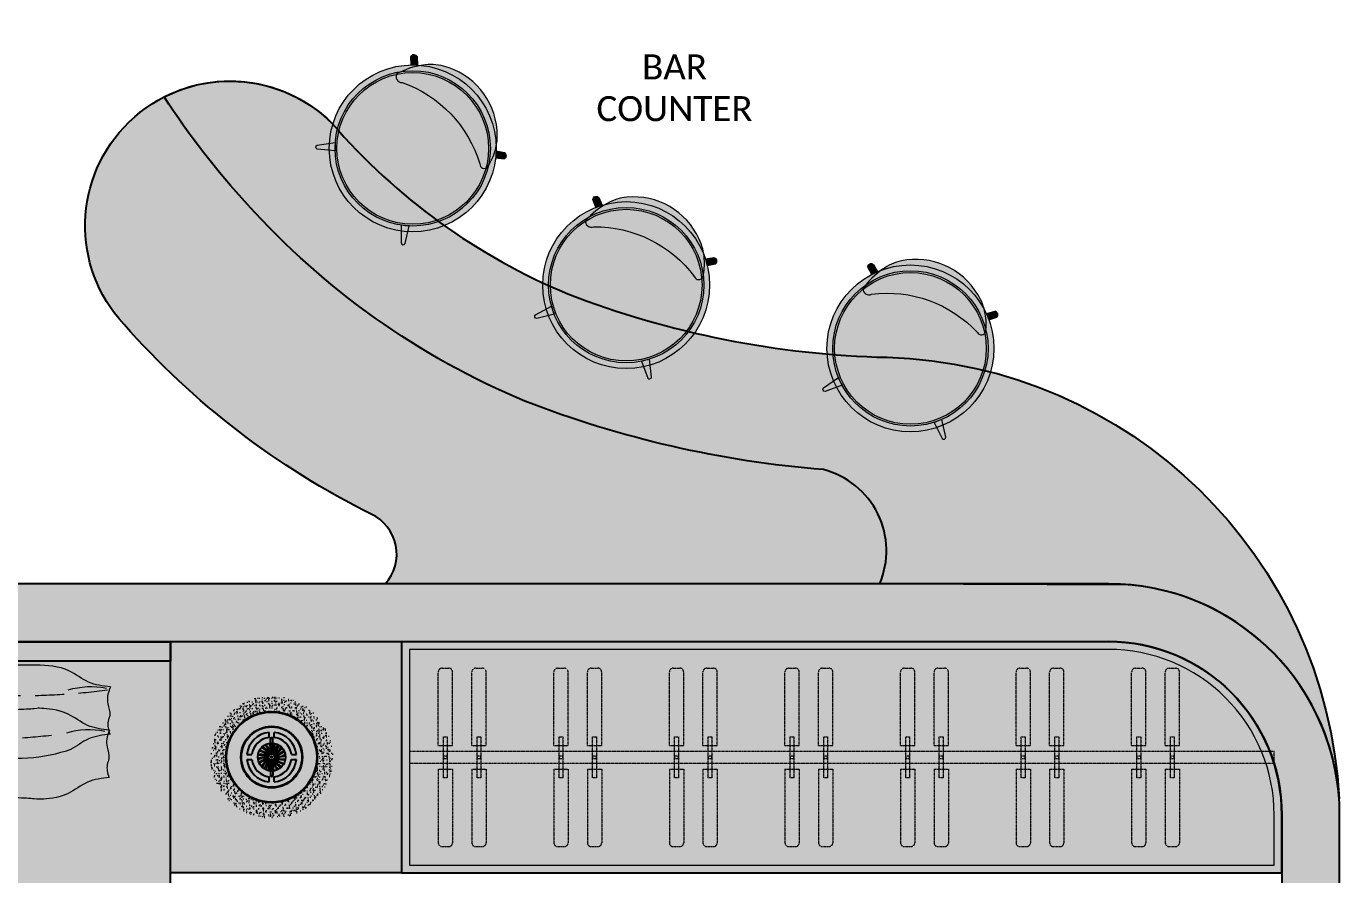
# Model space of a CAD drawing. Header units: millimetres. Extents: x 307301 to 459443, y -2888111 to -2805601.
# Drawn here: x 441973 to 445383, y -2873515 to -2871312 of the extents above; entities that cross this region are included whole.
import ezdxf

# ---------------------------------------------------------------- set-up
doc = ezdxf.new("R2010")
doc.units = ezdxf.units.MM
doc.header["$LTSCALE"] = 10
doc.header["$MEASUREMENT"] = 0
doc.linetypes.add('( Hidden )', pattern=[0.375, 0.25, -0.125])
doc.linetypes.add('HIDDEN', pattern=[9.524999999999999, 6.35, -3.175])
doc.layers.add('A-FURN HATCH', color=7, linetype='Continuous', lineweight=0, true_color=0xffffff)
for name, color, linetype in [('BMA  furniture', 6, 'Continuous'), ('Furniture - Plan', 3, 'Continuous'), ('PDA FURNITURE', 6, 'Continuous'), ('WALL - PDA', 1, 'Continuous')]:
    doc.layers.add(name, color=color, linetype=linetype)
for name, color, linetype, lineweight in [('Bma-Furniture', 6, 'Continuous', 9), ('Bma-Furniture Hatch', 6, 'Continuous', 9), ('FURNITURE', 46, 'Continuous', 9), ('HATCH WALL', 8, 'Continuous', 0), ('I-Fur Hatch', 8, 'Continuous', 0), ('I-Wall Paneling', 3, 'Continuous', 18), ('TEXT', 6, 'Continuous', 5)]:
    doc.layers.add(name, color=color, linetype=linetype, lineweight=lineweight)
doc.styles.add('ARIALNARROW', font='calibri.ttf')

# ---------------------------------------------------------------- blocks, each defined once
blk = doc.blocks.new('fgsdrgergfg')
at = {"ltscale": 10}
h = blk.add_hatch(color=7, dxfattribs=at)
h.dxf.hatch_style = 1
h.set_gradient(color1=(242, 242, 242), color2=(207, 207, 207), one_color=1, tint=0.8100000023841858, name='SPHERICAL')
edge = h.paths.add_edge_path()
edge.add_spline(control_points=[(551950.8491610936, 392026.0062566476), (551935.7294950907, 392026.2553522254), (551898.2945608518, 392028.9253128984), (551909.8044005487, 392029.575295811), (551843.2224893289, 392025.9496419072), (551797.9275332255, 391987.5020990807), (551765.2533969416, 391983.2727006748), (551749.2155588196, 391981.3156714429)], knot_values=[1.30749952836129, 1.30749952836129, 1.30749952836129, 1.30749952836129, 46.68117511678281, 114.6874572295719, 188.2356427690143, 237.8040753114456, 285.3309798340574, 285.3309798340574, 285.3309798340574, 285.3309798340574], degree=3, periodic=0)
edge.add_spline(control_points=[(551749.2155588196, 391981.3156714429), (551751.8878545569, 391971.7418001457), (551755.8165225416, 391957.6668004636), (551746.3639663883, 391936.0554560095), (551753.7823093517, 391917.4743639125), (551755.1161065657, 391896.1287391205), (551750.4264425109, 391884.2351375039), (551747.8918543108, 391877.807090214)], knot_values=[0, 0, 0, 0, 28.65741772155239, 42.1306212303534, 67.54346933184193, 84.92288840191489, 105.3628512961232, 105.3628512961232, 105.3628512961232, 105.3628512961232], degree=3, periodic=0)
edge.add_spline(control_points=[(551747.8918543108, 391877.807090214), (551764.3721564678, 391875.7994217884), (551797.5804757192, 391871.7539077321), (551843.2224895087, 391833.0117734154), (551909.8044007352, 391829.3861196357), (551898.2282067926, 391830.0398496793), (551936.4451224753, 391832.7570231403), (551951.926594706, 391832.9715047257)], knot_values=[0, 0, 0, 0, 48.8344040509731, 98.40283659340434, 171.9510221328468, 239.9573042456359, 286.4086208810388, 286.4086208810388, 286.4086208810388, 286.4086208810388], degree=3, periodic=0)
edge.add_spline(control_points=[(551951.926594706, 391832.9715047257), (551967.4080669371, 391832.7570231691), (552005.6249826247, 391830.0398497795), (552067.5487886837, 391829.3861197828), (552134.1306999032, 391833.0117736863), (552179.7727136204, 391871.7539080883), (552212.9810328647, 391875.7994222065), (552229.4613350179, 391877.8070906629)], knot_values=[0, 0, 0, 0, 46.45131663567048, 114.4575987484596, 188.005784287902, 237.5742168303333, 286.4086208813064, 286.4086208813064, 286.4086208813064, 286.4086208813064], degree=3, periodic=0)
edge.add_spline(control_points=[(552229.4613350179, 391877.8070906629), (552226.9267468058, 391884.2351379479), (552222.2370827287, 391896.1287395561), (552223.5708799029, 391917.4743643504), (552230.9892228317, 391936.0554564614), (552221.5366666383, 391957.6668008974), (552225.4653345967, 391971.741800587), (552228.1376303162, 391981.3156718891)], knot_values=[0, 0, 0, 0, 20.43996289425102, 37.8193819643288, 63.23223006581735, 76.70543357461834, 105.3628512961743, 105.3628512961743, 105.3628512961743, 105.3628512961743], degree=3, periodic=0)
edge.add_spline(control_points=[(552228.1376303163, 391981.3156718891), (552212.0997921905, 391983.2727010913), (552180.8262096698, 391987.3208092639), (552155.8751754159, 392007.535550183), (552142.5387707736, 392014.5710597616)], knot_values=[1.307499528266684, 1.307499528266684, 1.307499528266684, 1.307499528266684, 48.8344040509731, 94.24091355810916, 94.24091355810916, 94.24091355810916, 94.24091355810916], degree=3, periodic=0)
edge.add_arc((552025.5469459917, 391678.7511551497), 355.1983454140329, 70.4332099039519, 102.1398631079524)
at = {"color": 3}
blk.add_lwpolyline([(551950.849161093, 392026.0062566473, -0.139514117804093), (552144.8702159184, 392013.30731163, -0.7505645777739895)], format="xyb", dxfattribs=at)
at = {"color": 8, "linetype": 'HIDDEN'}
blk.add_arc((552033.499446022, 390456.9744588285), 1440.488958184845, 82.43980847204554, 97.254647986121, dxfattribs=at)
at = {"color": 8}
blk.add_arc((551792.3803591325, 392049.6473536955), 172.6853344509005, 258.5976332844076, 286.7246950373023, dxfattribs=at)
at = {"color": 3}
blk.add_arc((552186.546106698, 392049.6473540629), 172.6853344509004, 253.2753050735338, 281.4023668241971, dxfattribs=at)
for points, knots in [([(551747.8918542142, 391981.1543249308), (551764.3721563679, 391983.1619933871), (551797.5804756118, 391987.2075075055), (551843.2224893289, 392025.9496419072), (551909.8044005487, 392029.575295811), (551898.2282066074, 392028.9215657458), (551936.4451222946, 392026.2043923564), (551951.9265945259, 392025.9899107996)], [0, 0, 0, 0, 48.8344040509731, 98.40283659340434, 171.9510221328468, 239.9573042456359, 286.4086208810388, 286.4086208810388, 286.4086208810388, 286.4086208810388]), ([(552229.4613349218, 391981.1543253795), (552212.9810327644, 391983.1619938054), (552181.1772509593, 391987.03640387), (552155.8751754159, 392007.535550183), (552142.5387707736, 392014.5710597616)], [0, 0, 0, 0, 48.8344040509731, 94.24091355810916, 94.24091355810916, 94.24091355810916, 94.24091355810916]), ([(551747.8918543108, 391877.807090214), (551750.4264425109, 391884.2351375039), (551755.1161065657, 391896.1287391205), (551753.7823093517, 391917.4743639125), (551746.3639663883, 391936.0554560095), (551755.8165225416, 391957.6668004636), (551751.8878545569, 391971.7418001457), (551749.2155588196, 391981.3156714429)], [0, 0, 0, 0, 20.4399628942083, 37.81938196428124, 63.23223006576978, 76.7054335745708, 105.3628512961232, 105.3628512961232, 105.3628512961232, 105.3628512961232]), ([(552229.4613350179, 391877.8070906629), (552226.9267468058, 391884.2351379479), (552222.2370827287, 391896.1287395561), (552223.5708799029, 391917.4743643504), (552230.9892228317, 391936.0554564614), (552221.5366666383, 391957.6668008974), (552225.4653345967, 391971.741800587), (552228.1376303162, 391981.3156718891)], [0, 0, 0, 0, 20.43996289425102, 37.8193819643288, 63.23223006581735, 76.70543357461834, 105.3628512961743, 105.3628512961743, 105.3628512961743, 105.3628512961743]), ([(551747.8918543108, 391877.807090214), (551764.3721564678, 391875.7994217884), (551797.5804757192, 391871.7539077321), (551843.2224895087, 391833.0117734154), (551909.8044007352, 391829.3861196357), (551898.2282067926, 391830.0398496793), (551936.4451224753, 391832.7570231403), (551951.926594706, 391832.9715047257)], [0, 0, 0, 0, 48.8344040509731, 98.40283659340434, 171.9510221328468, 239.9573042456359, 286.4086208810388, 286.4086208810388, 286.4086208810388, 286.4086208810388]), ([(552229.4613350179, 391877.8070906629), (552212.9810328647, 391875.7994222065), (552179.7727136204, 391871.7539080883), (552134.1306999032, 391833.0117736863), (552067.5487886837, 391829.3861197828), (552005.6249826247, 391830.0398497795), (551967.4080669371, 391832.7570231691), (551951.926594706, 391832.9715047257)], [0, 0, 0, 0, 48.8344040509731, 98.40283659340434, 171.9510221328468, 239.9573042456359, 286.4086208813064, 286.4086208813064, 286.4086208813064, 286.4086208813064])]:
    blk.add_open_spline(points, degree=3, knots=knots, dxfattribs=at)
blk = doc.blocks.new('cusion for king size bed')
at = {"layer": 'I-Wall Paneling', "color": 3, "yscale": 1.186492515185202, "zscale": 1.186492515185202, "rotation": 270.0000000000009}
for p, xscale in [((-494759.9316674909, -640398.4799497916), -1.186492515185202), ((-494647.70947529, 669460.0105968775), 1.186492515185202)]:
    blk.add_blockref('fgsdrgergfg', p, dxfattribs=dict(at, xscale=xscale))
blk = doc.blocks.new('ASSSS')
at = {"layer": 'PDA FURNITURE', "true_color": 0xffffff}
h = blk.add_hatch(color=7, dxfattribs=at)
h.dxf.hatch_style = 1
h.paths.add_polyline_path([(312834.1240288429, -2820752.403821469), (312834.1240288429, -2818952.403821469, 0.4142135623730951), (312684.1240288429, -2818802.403821469), (311184.1240288429, -2818802.403821469, 0.4142135623730951), (311034.1240288429, -2818952.403821469), (311034.1240288429, -2820752.403821469)])
at = {"layer": 'PDA FURNITURE', "true_color": 0xc2c2c2}
h = blk.add_hatch(color=9, dxfattribs=at)
h.dxf.hatch_style = 1
h.paths.add_polyline_path([(311014.1240288429, -2819052.484025704), (311014.1240288399, -2819659.612249977), (312854.1240288413, -2819659.612249987), (312854.1240288445, -2819052.484025714)])
at = {"layer": 'PDA FURNITURE', "ltscale": 20}
h = blk.add_hatch(color=254, dxfattribs=at)
h.dxf.hatch_style = 1
h.set_gradient(color1=(132, 132, 132), color2=(222, 222, 222), one_color=1, tint=0.8700000047683716, name='INVCURVED')
h.paths.add_polyline_path([(311034.1240288427, -2820802.40774553), (312834.1240288429, -2820802.40382147), (312834.1240288431, -2820752.403821469), (311034.1240288429, -2820752.407745529)])
at = {"layer": 'PDA FURNITURE', "elevation": 0.02773739784954887}
blk.add_lwpolyline([(311184.1240288429, -2818802.403821469), (312684.1240288429, -2818802.403821469, -0.414213562373095), (312834.1240288429, -2818952.403821469), (312834.1240288429, -2820752.403821469), (311034.1240288429, -2820752.403821469), (311034.1240288429, -2818952.403821469, -0.414213562373095)], format="xyb", close=True, dxfattribs=at)
for points in [[(311014.1240288429, -2819052.484025704), (311014.1240288399, -2819659.612249977), (312854.1240288413, -2819659.612249987), (312854.1240288445, -2819052.484025714)], [(311034.1240288427, -2820802.40774553), (312834.1240288429, -2820802.40382147), (312834.1240288431, -2820752.403821469), (311034.1240288429, -2820752.407745529)]]:
    blk.add_lwpolyline(points, close=True, dxfattribs=at)
at = {"layer": 'PDA FURNITURE', "ltscale": 3, "elevation": 0.02773739784954887}
blk.add_lwpolyline([(312834.1240288429, -2820752.403821469), (311034.1240288429, -2820752.403821469)], dxfattribs=at)
at = {"layer": 'PDA FURNITURE', "rotation": 89.99999999999997}
blk.add_blockref('cusion for king size bed', (326007.9191357978, -2790885.403821543, 0.02773739784954887), dxfattribs=at)
at = {"layer": 'PDA FURNITURE', "xscale": -1, "rotation": 270.0000000000001}
blk.add_blockref('cusion for king size bed', (297860.328921888, -2790885.403821543, 0.02773739784954887), dxfattribs=at)
blk = doc.blocks.new('EH')
at = {"true_color": 0xfafafa}
h = blk.add_hatch(color=7, dxfattribs=at)
h.dxf.hatch_style = 1
edge = h.paths.add_edge_path(flags=17)
edge.add_arc((616572.9563709883, 858461.0463262589), 201.6227207359306, 0, 360)
edge = h.paths.add_edge_path()
edge.add_arc((616572.9563709883, 858461.0463262589), 216.6931118425045, 0, 360)
h = blk.add_hatch(color=7, dxfattribs=at)
h.dxf.hatch_style = 1
edge = h.paths.add_edge_path()
edge.add_arc((616572.9563709883, 858461.0463262589), 201.6227207359306, 0, 360)
edge = h.paths.add_edge_path(flags=17)
edge.add_arc((616572.9563709883, 858461.0463262589), 196.8636498601704, 0, 360)
h = blk.add_hatch(color=7, dxfattribs=at)
h.dxf.hatch_style = 1
edge = h.paths.add_edge_path()
edge.add_arc((616572.9563709883, 858461.0463262589), 196.8636498601704, 0, 360)
h = blk.add_hatch(color=7, dxfattribs=at)
h.dxf.hatch_style = 1
edge = h.paths.add_edge_path()
edge.add_arc((616572.9563709883, 858461.0463262589), 196.8636498601704, 0, 360)
h = blk.add_hatch(color=7, dxfattribs=at)
h.dxf.hatch_style = 1
edge = h.paths.add_edge_path()
edge.add_line((616393.9521425524, 858632.5166037498), (616433.134920222, 858606.3105111857))
edge.add_arc((616572.9563709082, 858461.0463263338), 201.6227206261225, 133.9062661246791, 140.0558119893848)
edge.add_line((616418.3782351466, 858590.4963994012), (616386.889611667, 858624.9485804155))
edge.add_arc((616391.8291567173, 858627.4183759678), 5.522589553263722, 67.39235249162772, 206.5652648579663, ccw=False)
h = blk.add_hatch(color=7, dxfattribs=at)
h.dxf.hatch_style = 1
edge = h.paths.add_edge_path()
edge.add_arc((616655.0376179643, 858423.6168390407), 131.5336022784618, 283.2960368830732, 303.9490013267488)
edge.add_arc((616661.278132346, 858426.9555990171), 131.0075362121024, 300.8680364192592, 324.3982942300563)
edge.add_arc((616619.9293521385, 858464.0388607705), 186.3147141937552, 322.5280130741197, 393.6238533300888)
edge.add_arc((616666.4595582504, 858493.9531780265), 131.0075362111935, 393.9983036082492, 417.5285614190462)
edge.add_arc((616622.9806437616, 858433.2981434335), 205.5638649653182, 416.3809841270715, 436.2601046610415)
edge.add_arc((616675.777895007, 858618.6360439595), 14.88357003403983, 105.4815223191305, 231.5367051166331)
edge.add_arc((616384.0291620418, 858451.6564773323), 322.3774061399432, 334.8992795509933, 388.8038800014655, ccw=False)
edge.add_arc((616684.7360956054, 858307.2420046953), 11.646067455748, 138.8826592375905, 272.7164204911842)
h = blk.add_hatch(color=7, dxfattribs=at)
h.dxf.hatch_style = 1
edge = h.paths.add_edge_path()
edge.add_arc((616655.0376179643, 858423.6168390407), 131.5336022784618, 283.2960368830732, 303.9490013267488)
edge.add_arc((616661.278132346, 858426.9555990171), 131.0075362121024, 300.8680364192592, 324.3982942300563)
edge.add_arc((616619.9293521385, 858464.0388607705), 186.3147141937552, 322.5280130741197, 393.6238533300888)
edge.add_arc((616666.4595582504, 858493.9531780265), 131.0075362111935, 393.9983036082492, 417.5285614190462)
edge.add_arc((616622.9806437616, 858433.2981434335), 205.5638649653182, 416.3809841270715, 436.2601046610415)
edge.add_arc((616675.777895007, 858618.6360439595), 14.88357003403983, 105.4815223191305, 231.5367051166331)
edge.add_arc((616384.0291620418, 858451.6564773323), 322.3774061399432, 334.8992795509933, 388.8038800014655, ccw=False)
edge.add_arc((616684.7360956054, 858307.2420046953), 11.646067455748, 138.8826592375905, 272.7164204911842)
h = blk.add_hatch(color=7, dxfattribs=at)
h.dxf.hatch_style = 1
edge = h.paths.add_edge_path()
edge.add_line((616714.0164021978, 858625.5394030601), (616728.0320768738, 858642.3537449333))
edge.add_arc((616731.6164371092, 858634.256821169), 8.854818617023371, -19.920479631612523, 113.8780969712306, ccw=False)
edge.add_line((616739.9414400749, 858631.2398461342), (616726.3619443898, 858614.090877842))
edge.add_line((616726.3619443898, 858614.090877842), (616714.0164021978, 858625.5394030601))
h = blk.add_hatch(color=7, dxfattribs=at)
h.dxf.hatch_style = 1
edge = h.paths.add_edge_path()
edge.add_line((616393.3856694372, 858290.1978457129), (616431.9763688978, 858316.9062536649))
edge.add_arc((616572.9563709507, 858461.0463262287), 201.6227206877067, 219.5464558432139, 225.6350001497129, ccw=False)
edge.add_line((616417.4833585112, 858332.6724040306), (616386.3085113113, 858297.7521923132))
edge.add_arc((616391.2528249756, 858295.291957007), 5.522589553201537, 153.5455747641195, 292.7184871320774)
h = blk.add_hatch(color=7, dxfattribs=at)
h.dxf.hatch_style = 1
edge = h.paths.add_edge_path()
edge.add_line((616717.2831120847, 858299.4118728624), (616731.3312881336, 858282.6246759867))
edge.add_arc((616734.8999780408, 858290.7285185985), 8.854818616446693, 246.2327426462833, 380.0313192497716)
edge.add_line((616743.2191290449, 858293.7615928316), (616729.6064838305, 858310.8842592963))
edge.add_line((616729.6064838305, 858310.8842592963), (616717.2831120847, 858299.4118728624))
at = {"layer": 'Bma-Furniture'}
for points in [[(616393.9521425524, 858632.5166037498), (616433.134920222, 858606.3105111857, 0.02683889718203956), (616418.3782351466, 858590.4963994012), (616386.889611667, 858624.9485804155, -0.6948428351203215)], [(616714.0164021978, 858625.5394030601), (616714.0164021978, 858625.5394030601), (616728.0320768738, 858642.3537449333, -0.6606223916070523), (616739.9414400749, 858631.2398461342), (616726.3619443898, 858614.090877842)], [(616393.3856694372, 858290.1978457129), (616431.9763688978, 858316.9062536649, -0.02657253783973197), (616417.4833585112, 858332.6724040306), (616386.3085113113, 858297.7521923132, 0.6948428351203215)], [(616717.2831120847, 858299.4118728624), (616717.2831120847, 858299.4118728624), (616731.3312881336, 858282.6246759867, 0.6606223916070523), (616743.2191290449, 858293.7615928316), (616729.6064838305, 858310.8842592963)]]:
    blk.add_lwpolyline(points, format="xyb", close=True, dxfattribs=at)
blk.add_lwpolyline([(616685.2880344435, 858295.6090235327, 0.09036028967827471), (616728.4931842635, 858314.5051150693, 0.1030323995963343), (616767.798189262, 858350.68993165, 0.3205636167367811), (616775.0718970192, 858567.2084468561, 0.1030323995963343), (616736.7947688383, 858604.4788885907, 0.08695721469323947), (616671.8050594548, 858632.9795872679, 0.6131320364031144), (616666.5201187198, 858606.9821074927, -0.2396385517248449), (616675.9623629734, 858314.9004969024, 0.660842936343446), (616685.2880344457, 858295.6090235341)], format="xyb", dxfattribs=at)
for radius in [216.6931118425045, 201.6227207359306, 196.8636498601704]:
    blk.add_circle((616572.9563709883, 858461.0463262589), radius, dxfattribs=at)
blk = doc.blocks.new('bc')
at = {"layer": 'Bma-Furniture Hatch', "true_color": 0xffffff}
h = blk.add_hatch(color=7, dxfattribs=at)
h.dxf.hatch_style = 1
edge = h.paths.add_edge_path()
edge.add_arc((314659.024848065, -2820331.488575588), 1210.268644760419, 271.6878796241043, 356.9932043191117)
edge.add_arc((315269.1040248614, -2820352.903018715), 600.0000000001412, 270.0000000000111, 355.97936227004783, ccw=False)
edge.add_line((315269.1040248615, -2820952.903018715), (313391.3838712761, -2820952.903018715))
edge.add_arc((313306.6617664156, -2821030.057782479), 114.5892343260555, -64.99510313590042, 42.32351330938582, ccw=False)
edge.add_arc((314291.888264448, -2823018.55115963), 2104.628291643908, 116.4303469649322, 138.592952508108)
edge.add_arc((312988.1668313838, -2821882.662455623), 375.6592267590836, 137.0162322989729, 314.9390000673615)
edge.add_arc((314493.0701185379, -2823217.92136598), 1637.069214714675, 112.5408744073456, 139.2161654040961, ccw=False)
edge.add_arc((314749.3308025224, -2823986.153388686), 2445.532165304612, 91.28066952092689, 111.1862861868299, ccw=False)
at = {"layer": 'PDA FURNITURE'}
for points in [[(314694.6730641795, -2821541.232100959, 0.3904132267996726), (315867.6273405743, -2820394.972491592, -0.3938064577121165), (315269.1040248615, -2820952.903018715), (313391.3838712761, -2820952.903018715, -0.5057861424111539), (313355.0981452161, -2821133.906758556, 0.09700517596055475), (312713.3544933934, -2821626.541325028, 0.9820350647990157), (313253.5150633955, -2822148.576295837, -0.1169213817644134), (313865.5120373333, -2821705.913935944, -0.08707370125073954)], [(313865.5120373333, -2821705.913935944, -0.08707370125075353), (314694.6730641797, -2821541.232100959, 0.3904132267996889), (315867.627340574, -2820394.972491592, -0.3662678861662348), (315326.7649280032, -2820950.125942127), (314675.0256731319, -2820952.903018715, -0.4589600108852189), (314529.2637746877, -2821249.45512728, 0.0728294863028786), (313753.8291324978, -2821427.457764799, 0.1111492803973267), (313034.0707198224, -2821938.161161917, 0.0428485808898399), (312817.5983078196, -2822217.365657607, 0.3246442870535473), (313253.5150633955, -2822148.576295837, -0.1169213817644036)]]:
    blk.add_lwpolyline(points, format="xyb", close=True, dxfattribs=at)
at = {"layer": 'PDA FURNITURE', "color": 1, "xscale": -1}
for p, rotation in [((883200.8048929672, -1930504.952432612), 111.7773440277738), ((779689.7698578774, -1872904.924768879), 118.1716130258169), ((425698.4186691984, -1771121.814148903), 138.2172427417013)]:
    blk.add_blockref('EH', p, dxfattribs=dict(at, rotation=rotation))
blk = doc.blocks.new('AS5DF6')
h = blk.add_hatch(color=41)
h.dxf.hatch_style = 1
h.set_gradient(color1=(255, 221, 117), one_color=1, tint=1, name='SPHERICAL')
edge = h.paths.add_edge_path(flags=17)
edge.add_arc((499920.7114938876, 107589.5904265154), 99.13254373669972, 0, 360)
edge = h.paths.add_edge_path()
edge.add_arc((499920.7114938876, 107589.5904265154), 150.0000000001279, 0, 360)
at = {"layer": 'I-Fur Hatch', "linetype": 'ByBlock'}
h = blk.add_hatch(dxfattribs=at)
h.set_pattern_fill('AR-SAND', color=41, scale=8.377865665717046, angle=90)
h.set_pattern_definition([(127.5, (-843401.7461137681, 353335.2871594631), (-16.14267069830285, -0.5277498920747036), [0, -12.73435581188992, 0, -14.24237163171898, 0, -13.6140317067902]), (97.49999999999993, (-843401.7461137681, 353335.2871594631), (-23.6435606235267, 14.82695149504833), [0, -6.869849845887977, 0, -11.47767596203235, 0, -4.398379474501449]), (57.49999999999999, (-843401.7461137681, 353324.9823846943), (-0.0474107903277916, 26.08986218174001), [0, -4.188932832858516, 0, -15.08015819829065, 0, -19.68798431443502]), (47.5, (-843401.7461137681, 353324.9823846943), (-7.353047981101457, 25.18492486724478), [0, -2.094466416429261, 0, -9.885881485546113, 0, -11.31011864871801])])
edge = h.paths.add_edge_path(flags=17)
edge.add_arc((499920.7114938876, 107589.5904265153), 147.9366818857679, -90.07798751171578, 269.92201248828394, ccw=False)
edge = h.paths.add_edge_path()
edge.add_arc((499920.7114938876, 107589.5904265154), 200.7180816626633, -90.07798751171578, 269.92201248828394, ccw=False)
at = {"layer": 'Furniture - Plan', "color": 6, "ltscale": 6000}
for p, q in [((499912.5463835003, 107654.3668163584), (499912.5689958912, 107670.9796525727)), ((499929.0529131243, 107654.3443486658), (499929.0755255151, 107670.95718488)), ((499839.3222678303, 107581.4479285189), (499855.9351040445, 107581.4253161281)), ((499839.344735523, 107597.9544581429), (499855.9575717372, 107597.9318457521)), ((499985.4654160379, 107581.2490072787), (500002.4956999896, 107581.2258266831)), ((499985.4878837307, 107597.7555369026), (500002.5181676823, 107597.7323563071)), ((499912.34746226, 107508.2236681508), (499912.3700746508, 107524.836504365)), ((499928.853991884, 107508.2012004581), (499928.8766042749, 107524.8140366723))]:
    blk.add_line(p, q, dxfattribs=at)
at = {"layer": 'Furniture - Plan', "ltscale": 6000}
for p, q in [((499916.5740347885, 107603.4329676905), (499916.6364587608, 107649.2945148371)), ((499924.8866208507, 107603.4216530997), (499924.9490448228, 107649.2832002462)), ((499916.5363669247, 107575.759199931), (499916.4739429524, 107529.8976527845)), ((499924.8489529867, 107575.7478853402), (499924.7865290143, 107529.8863381936))]:
    blk.add_line(p, q, dxfattribs=at)
at = {"layer": 'Furniture - Plan', "color": 8, "ltscale": 6000, "elevation": 1.090478017e-07}
for points in [[(499880.8466996217, 107612.0013201568, -0.1386817829056717), (499906.2091049793, 107600.5740357544, -0.546682458698127), (499904.9200229208, 107598.5813129429, 0.1479788688206775), (499879.3448009532, 107609.0903416778, 0.1479788688206775)], [(499889.7231685246, 107623.2233518545, -0.1386817829056717), (499910.3130243289, 107604.5179442863, -0.546682458698127), (499908.4712492233, 107603.0211005345, 0.1479788688206775), (499887.3952361888, 107620.9189590156, 0.1479788688206775)], [(499901.6329906222, 107631.1531584856, -0.1386817829056717), (499915.4348183293, 107607.0006433727, -0.546682458698127), (499913.2206359564, 107606.1462001761, 0.1479788688206775), (499898.706898856, 107629.6809213136, 0.1479788688206775)], [(499915.4103495474, 107635.0145153269, -0.1386817829056717), (499921.0731300983, 107607.7791091289, -0.546682458698127), (499918.7032800556, 107607.6507053409, 0.1479788688206775), (499912.1725245998, 107634.5185466538, 0.1479788688206775)], [(499929.7066214158, 107634.4294458671, -0.1386817829056717), (499926.6760423952, 107606.7771399029, -0.546682458698127), (499924.3825021168, 107607.3873445809, 0.1479788688206775), (499926.4740041521, 107634.9582945623, 0.1479788688206775)], [(499943.1223875291, 107629.4552207813, -0.1386817829056717), (499931.6951031267, 107604.0928154237, -0.546682458698127), (499929.7023803151, 107605.3818974822, 0.1479788688206775), (499940.21140905, 107630.9571194498, 0.1479788688206775)], [(499954.3444192267, 107620.5787518785, -0.1386817829056717), (499935.6390116586, 107599.988896074, -0.546682458698127), (499934.1421679067, 107601.8306711796, 0.1479788688206775), (499952.0400263878, 107622.9066842142, 0.1479788688206775)], [(499962.274225858, 107608.6689297807, -0.1386817829056717), (499938.1217107449, 107594.8671020735, -0.546682458698127), (499937.2672675484, 107597.0812844465, 0.1479788688206775), (499960.8019886859, 107611.595021547, 0.1479788688206775)], [(499875.2874050761, 107584.2892821752, -0.1386817829056717), (499902.522811274, 107589.952062726, -0.546682458698127), (499902.6512150621, 107587.5822126834, 0.1479788688206775), (499875.7833737491, 107581.0514572276, 0.1479788688206775)], [(499875.8724745358, 107598.5855540436, -0.1386817829056717), (499903.5247805001, 107595.5549750229, -0.546682458698127), (499902.9145758221, 107593.2614347447, 0.1479788688206775), (499875.3436258406, 107595.3529367799, 0.1479788688206775)], [(499879.1487619174, 107570.5119232501, -0.1386817829056717), (499903.3012770303, 107584.3137509572, -0.546682458698127), (499904.155720227, 107582.0995685842, 0.1479788688206775), (499880.6209990894, 107567.5858314837, 0.1479788688206775)], [(499887.0785685486, 107558.6021011523, -0.1386817829056717), (499905.7839761167, 107579.1919569567, -0.546682458698127), (499907.2808198684, 107577.3501818511, 0.1479788688206775), (499889.3829613874, 107556.2741688165, 0.1479788688206775)], [(499898.3006002462, 107549.7256322494, -0.1386817829056717), (499909.7278846485, 107575.088037607, -0.546682458698127), (499911.72060746, 107573.7989555485, 0.1479788688206775), (499901.2115787253, 107548.2237335809, 0.1479788688206775)], [(499911.7163663594, 107544.7514071636, -0.1386817829056717), (499914.7469453801, 107572.4037131278, -0.546682458698127), (499917.0404856585, 107571.7935084498, 0.1479788688206775), (499914.9489836231, 107544.2225584684, 0.1479788688206775)], [(499926.0126382278, 107544.1663377038, -0.1386817829056717), (499920.3498576768, 107571.4017439018, -0.546682458698127), (499922.7197077195, 107571.5301476898, 0.1479788688206775), (499929.2504631753, 107544.6623063769, 0.1479788688206775)], [(499939.789997153, 107548.0276945451, -0.1386817829056717), (499925.9881694458, 107572.1802096581, -0.546682458698127), (499928.2023518189, 107573.0346528547, 0.1479788688206775), (499942.7160889194, 107549.4999317171, 0.1479788688206775)], [(499951.6998192508, 107555.9575011763, -0.1386817829056717), (499931.1099634463, 107574.6629087444, -0.546682458698127), (499932.9517385518, 107576.1597524962, 0.1479788688206775), (499954.0277515865, 107558.2618940151, 0.1479788688206775)], [(499960.5762881536, 107567.179532874, -0.1386817829056717), (499935.2138827958, 107578.6068172763, -0.546682458698127), (499936.5029648545, 107580.5995400878, 0.1479788688206775), (499962.078186822, 107570.090511353, 0.1479788688206775)], [(499965.5505132394, 107580.5952989872, -0.1386817829056717), (499937.8982072753, 107583.6258780078, -0.546682458698127), (499938.5084119531, 107585.9194182861, 0.1479788688206775), (499966.0793619345, 107583.8279162508, 0.1479788688206775)], [(499966.1355826991, 107594.8915708555, -0.1386817829056717), (499938.9001765011, 107589.2287903047, -0.546682458698127), (499938.7717727132, 107591.5986403473, 0.1479788688206775), (499965.639614026, 107598.1293958031, 0.1479788688206775)]]:
    blk.add_lwpolyline(points, format="xyb", dxfattribs=at)
at = {"layer": 'Furniture - Plan', "ltscale": 6000, "elevation": 1.090478017e-07}
for points in [[(499916.5740347885, 107603.4329676905), (499916.5887248533, 107614.2254417279), (499924.9013109153, 107614.214127137), (499924.8866208507, 107603.4216530997)], [(499916.5363669247, 107575.759199931), (499916.5216768599, 107564.9667258937), (499924.8342629218, 107564.9554113028), (499924.8489529867, 107575.7478853402)]]:
    blk.add_lwpolyline(points, dxfattribs=at)
for points in [[(499917.7385951609, 107614.2238765938), (499917.7483912781, 107621.4208727721), (499923.7612367249, 107621.4126884495), (499923.7514406077, 107614.2156922711)], [(499917.6715471675, 107564.9651607595), (499917.6617510503, 107557.7681645812), (499923.6745964971, 107557.7599802586), (499923.6843926143, 107564.9569764369)]]:
    blk.add_lwpolyline(points, close=True, dxfattribs=at)
at = {"layer": 'Furniture - Plan', "color": 3}
for radius in [150.0000000001279, 147.9366818857767, 101.1958618510509, 99.13254373669972]:
    blk.add_circle((499920.7114938876, 107589.5904265154, 1.511139222e-07), radius, dxfattribs=at)
at = {"layer": 'Furniture - Plan', "color": 8, "ltscale": 6000}
blk.add_circle((499920.7114938876, 107589.5904265154, 1.511139222e-07), 45.73237338773325, dxfattribs=at)
at = {"layer": 'Furniture - Plan', "ltscale": 6000}
for centre, radius in [((499920.7363646696, 107607.8624539784, 1.511139222e-07), 3.287524864217425), ((499920.7114938876, 107589.5904265154, 1.511139222e-07), 14.44764735115257), ((499920.7114938876, 107589.5904265154, 1.511139222e-07), 10.46376224979091), ((499920.6866231056, 107571.3183990524, 1.511139222e-07), 3.287524864217425), ((499920.7114938876, 107589.5904265154, 1.511139222e-07), 2.684026708851843)]:
    blk.add_circle(centre, radius, dxfattribs=at)
at = {"layer": 'Furniture - Plan', "color": 6, "ltscale": 6000}
for radius, start, end in [(81.79551571955872, 95.71308518403187, 174.1309397939001), (65.28897080472917, 97.18428413734604, 172.6597408407792), (65.28897080472917, 7.184284136201201, 82.65974084005954), (81.79551571955872, 5.713085183170742, 84.13093979358366), (81.79551571955872, 185.7130851831707, 264.1309397935836), (65.28897080472917, 187.1842841362012, 262.6597408400595), (81.79551571955872, 275.7130851840319, 354.1309397939002), (65.28897080472917, 277.184284137346, 352.6597408407791)]:
    blk.add_arc((499920.7114938876, 107589.5904265154, 1.511139222e-07), radius, start, end, dxfattribs=at)
at = {"layer": 'Furniture - Plan', "ltscale": 6000}
for centre, start, end in [((499920.7927517918, 107649.2888575417, 1.511139222e-07), 359.9220124886253, 179.9220124886253), ((499920.6302359835, 107529.891995489, 1.511139222e-07), 179.9220124886253, 359.9220124886253)]:
    blk.add_arc(centre, 4.156296881185808, start, end, dxfattribs=at)
blk = doc.blocks.new('6aa')
at = {"layer": 'A-FURN HATCH'}
h = blk.add_hatch(color=256, dxfattribs=at)
h.dxf.hatch_style = 1
h.paths.add_polyline_path([(313434.1240288429, -2820202.40382147), (313434.1240288429, -2820802.40382147), (315269.1040248614, -2820802.903018715, 0.4142135623736971), (315719.1040248615, -2820352.903018716), (315719.1040248615, -2820202.40382147)])
at = {"layer": 'FURNITURE', "color": 8, "linetype": '( Hidden )', "ltscale": 0.3, "extrusion": (-1.009673074674563e-28, 2.019518357901475e-28, -1)}
for p, q in [((313539.1257527454, -2820270.778484249, 0.02773739784954887), (313556.2663777319, -2820270.779165893, 0.02773739784954887)), ((313626.2654401706, -2820270.781949595, 0.02773739784954887), (313643.406065157, -2820270.782631238, 0.02773739784954887)), ((313839.1257527454, -2820270.778484249, 0.02773739784954887), (313856.2663777319, -2820270.779165893, 0.02773739784954887)), ((313926.2654401706, -2820270.781949595, 0.02773739784954887), (313943.406065157, -2820270.782631238, 0.02773739784954887)), ((314139.1257527454, -2820270.778484249, 0.02773739784954887), (314156.2663777319, -2820270.779165893, 0.02773739784954887)), ((314226.2654401706, -2820270.781949595, 0.02773739784954887), (314243.406065157, -2820270.782631238, 0.02773739784954887)), ((314439.1257527454, -2820270.778484249, 0.02773739784954887), (314456.2663777319, -2820270.779165893, 0.02773739784954887)), ((314526.2654401706, -2820270.781949595, 0.02773739784954887), (314543.406065157, -2820270.782631238, 0.02773739784954887)), ((314739.1257527454, -2820270.778484249, 0.02773739784954887), (314756.2663777319, -2820270.779165893, 0.02773739784954887)), ((314826.2654401706, -2820270.781949595, 0.02773739784954887), (314843.406065157, -2820270.782631238, 0.02773739784954887)), ((315039.1257527454, -2820270.778484249, 0.02773739784954887), (315056.2663777319, -2820270.779165893, 0.02773739784954887)), ((315126.2654401706, -2820270.781949595, 0.02773739784954887), (315143.406065157, -2820270.782631238, 0.02773739784954887)), ((315339.1257527454, -2820270.778484249, 0.02773739784954887), (315356.2663777319, -2820270.779165893, 0.02773739784954887)), ((315426.2654401706, -2820270.781949595, 0.02773739784954887), (315443.406065157, -2820270.782631238, 0.02773739784954887)), ((313529.1177743572, -2820471.403086414, 0.02773739784954887), (313529.1253550763, -2820280.778086565, 0.02773739784954887)), ((313566.2583993278, -2820471.404563411, 0.02773739784954887), (313566.2659800469, -2820280.779563562, 0.02773739784954887)), ((313616.2574617823, -2820471.406551759, 0.02773739784954887), (313616.2650425014, -2820280.78155191, 0.02773739784954887)), ((313653.398086753, -2820471.408028757, 0.02773739784954887), (313653.405667472, -2820280.783028907, 0.02773739784954887)), ((313829.1177743572, -2820471.403086414, 0.02773739784954887), (313829.1253550763, -2820280.778086565, 0.02773739784954887)), ((313866.2583993278, -2820471.404563411, 0.02773739784954887), (313866.2659800469, -2820280.779563562, 0.02773739784954887)), ((313916.2574617823, -2820471.406551759, 0.02773739784954887), (313916.2650425014, -2820280.78155191, 0.02773739784954887)), ((313953.398086753, -2820471.408028757, 0.02773739784954887), (313953.405667472, -2820280.783028907, 0.02773739784954887)), ((314129.1177743572, -2820471.403086414, 0.02773739784954887), (314129.1253550763, -2820280.778086565, 0.02773739784954887)), ((314166.2583993278, -2820471.404563411, 0.02773739784954887), (314166.2659800469, -2820280.779563562, 0.02773739784954887)), ((314216.2574617823, -2820471.406551759, 0.02773739784954887), (314216.2650425014, -2820280.78155191, 0.02773739784954887)), ((314253.398086753, -2820471.408028757, 0.02773739784954887), (314253.405667472, -2820280.783028907, 0.02773739784954887)), ((314429.1177743572, -2820471.403086414, 0.02773739784954887), (314429.1253550763, -2820280.778086565, 0.02773739784954887)), ((314466.2583993278, -2820471.404563411, 0.02773739784954887), (314466.2659800469, -2820280.779563562, 0.02773739784954887)), ((314516.2574617823, -2820471.406551759, 0.02773739784954887), (314516.2650425014, -2820280.78155191, 0.02773739784954887)), ((314553.398086753, -2820471.408028757, 0.02773739784954887), (314553.405667472, -2820280.783028907, 0.02773739784954887)), ((314729.1177743572, -2820471.403086414, 0.02773739784954887), (314729.1253550763, -2820280.778086565, 0.02773739784954887)), ((314766.2583993278, -2820471.404563411, 0.02773739784954887), (314766.2659800469, -2820280.779563562, 0.02773739784954887)), ((314816.2574617823, -2820471.406551759, 0.02773739784954887), (314816.2650425014, -2820280.78155191, 0.02773739784954887)), ((314853.398086753, -2820471.408028757, 0.02773739784954887), (314853.405667472, -2820280.783028907, 0.02773739784954887)), ((315029.1177743572, -2820471.403086414, 0.02773739784954887), (315029.1253550763, -2820280.778086565, 0.02773739784954887)), ((315066.2583993278, -2820471.404563411, 0.02773739784954887), (315066.2659800469, -2820280.779563562, 0.02773739784954887)), ((315116.2574617823, -2820471.406551759, 0.02773739784954887), (315116.2650425014, -2820280.78155191, 0.02773739784954887)), ((315153.398086753, -2820471.408028757, 0.02773739784954887), (315153.405667472, -2820280.783028907, 0.02773739784954887)), ((315329.1177743572, -2820471.403086414, 0.02773739784954887), (315329.1253550763, -2820280.778086565, 0.02773739784954887)), ((315366.2583993278, -2820471.404563411, 0.02773739784954887), (315366.2659800469, -2820280.779563562, 0.02773739784954887)), ((315416.2574617823, -2820471.406551759, 0.02773739784954887), (315416.2650425014, -2820280.78155191, 0.02773739784954887)), ((315453.398086753, -2820471.408028757, 0.02773739784954887), (315453.405667472, -2820280.783028907, 0.02773739784954887)), ((313529.1177743572, -2820471.403086414, 0.02773739784954887), (313566.2583993278, -2820471.404563411, 0.02773739784954887)), ((313616.2574617823, -2820471.406551759, 0.02773739784954887), (313653.398086753, -2820471.408028757, 0.02773739784954887)), ((313829.1177743572, -2820471.403086414, 0.02773739784954887), (313866.2583993278, -2820471.404563411, 0.02773739784954887)), ((313916.2574617823, -2820471.406551759, 0.02773739784954887), (313953.398086753, -2820471.408028757, 0.02773739784954887)), ((314129.1177743572, -2820471.403086414, 0.02773739784954887), (314166.2583993278, -2820471.404563411, 0.02773739784954887)), ((314216.2574617823, -2820471.406551759, 0.02773739784954887), (314253.398086753, -2820471.408028757, 0.02773739784954887)), ((314429.1177743572, -2820471.403086414, 0.02773739784954887), (314466.2583993278, -2820471.404563411, 0.02773739784954887)), ((314516.2574617823, -2820471.406551759, 0.02773739784954887), (314553.398086753, -2820471.408028757, 0.02773739784954887)), ((314729.1177743572, -2820471.403086414, 0.02773739784954887), (314766.2583993278, -2820471.404563411, 0.02773739784954887)), ((314816.2574617823, -2820471.406551759, 0.02773739784954887), (314853.398086753, -2820471.408028757, 0.02773739784954887)), ((315029.1177743572, -2820471.403086414, 0.02773739784954887), (315066.2583993278, -2820471.404563411, 0.02773739784954887)), ((315116.2574617823, -2820471.406551759, 0.02773739784954887), (315153.398086753, -2820471.408028757, 0.02773739784954887)), ((315329.1177743572, -2820471.403086414, 0.02773739784954887), (315366.2583993278, -2820471.404563411, 0.02773739784954887)), ((315416.2574617823, -2820471.406551759, 0.02773739784954887), (315453.398086753, -2820471.408028757, 0.02773739784954887)), ((313529.1153087594, -2820533.403086364, 0.02773739784954887), (313529.1077280403, -2820724.028086214, 0.02773739784954887)), ((313529.1153087594, -2820533.403086364, 0.02773739784954887), (313566.25593373, -2820533.404563362, 0.02773739784954887)), ((313566.25593373, -2820533.404563362, 0.02773739784954887), (313566.2483530109, -2820724.029563211, 0.02773739784954887)), ((313616.2549961845, -2820533.40655171, 0.02773739784954887), (313616.2474154654, -2820724.031551559, 0.02773739784954887)), ((313616.2549961845, -2820533.40655171, 0.02773739784954887), (313653.3956211552, -2820533.408028707, 0.02773739784954887)), ((313653.3956211552, -2820533.408028707, 0.02773739784954887), (313653.388040436, -2820724.033028557, 0.02773739784954887)), ((313829.1153087594, -2820533.403086364, 0.02773739784954887), (313829.1077280403, -2820724.028086214, 0.02773739784954887)), ((313829.1153087594, -2820533.403086364, 0.02773739784954887), (313866.25593373, -2820533.404563362, 0.02773739784954887)), ((313866.25593373, -2820533.404563362, 0.02773739784954887), (313866.2483530109, -2820724.029563211, 0.02773739784954887)), ((313916.2549961845, -2820533.40655171, 0.02773739784954887), (313916.2474154654, -2820724.031551559, 0.02773739784954887)), ((313916.2549961845, -2820533.40655171, 0.02773739784954887), (313953.3956211552, -2820533.408028707, 0.02773739784954887)), ((313953.3956211552, -2820533.408028707, 0.02773739784954887), (313953.388040436, -2820724.033028557, 0.02773739784954887)), ((314129.1153087594, -2820533.403086364, 0.02773739784954887), (314129.1077280403, -2820724.028086214, 0.02773739784954887)), ((314129.1153087594, -2820533.403086364, 0.02773739784954887), (314166.25593373, -2820533.404563362, 0.02773739784954887)), ((314166.25593373, -2820533.404563362, 0.02773739784954887), (314166.2483530109, -2820724.029563211, 0.02773739784954887)), ((314216.2549961845, -2820533.40655171, 0.02773739784954887), (314216.2474154654, -2820724.031551559, 0.02773739784954887)), ((314216.2549961845, -2820533.40655171, 0.02773739784954887), (314253.3956211552, -2820533.408028707, 0.02773739784954887)), ((314253.3956211552, -2820533.408028707, 0.02773739784954887), (314253.388040436, -2820724.033028557, 0.02773739784954887)), ((314429.1153087594, -2820533.403086364, 0.02773739784954887), (314429.1077280403, -2820724.028086214, 0.02773739784954887)), ((314429.1153087594, -2820533.403086364, 0.02773739784954887), (314466.25593373, -2820533.404563362, 0.02773739784954887)), ((314466.25593373, -2820533.404563362, 0.02773739784954887), (314466.2483530109, -2820724.029563211, 0.02773739784954887)), ((314516.2549961845, -2820533.40655171, 0.02773739784954887), (314516.2474154654, -2820724.031551559, 0.02773739784954887)), ((314516.2549961845, -2820533.40655171, 0.02773739784954887), (314553.3956211552, -2820533.408028707, 0.02773739784954887)), ((314553.3956211552, -2820533.408028707, 0.02773739784954887), (314553.388040436, -2820724.033028557, 0.02773739784954887)), ((314729.1153087594, -2820533.403086364, 0.02773739784954887), (314729.1077280403, -2820724.028086214, 0.02773739784954887)), ((314729.1153087594, -2820533.403086364, 0.02773739784954887), (314766.25593373, -2820533.404563362, 0.02773739784954887)), ((314766.25593373, -2820533.404563362, 0.02773739784954887), (314766.2483530109, -2820724.029563211, 0.02773739784954887)), ((314816.2549961845, -2820533.40655171, 0.02773739784954887), (314816.2474154654, -2820724.031551559, 0.02773739784954887)), ((314816.2549961845, -2820533.40655171, 0.02773739784954887), (314853.3956211552, -2820533.408028707, 0.02773739784954887)), ((314853.3956211552, -2820533.408028707, 0.02773739784954887), (314853.388040436, -2820724.033028557, 0.02773739784954887)), ((315029.1153087594, -2820533.403086364, 0.02773739784954887), (315029.1077280403, -2820724.028086214, 0.02773739784954887)), ((315029.1153087594, -2820533.403086364, 0.02773739784954887), (315066.25593373, -2820533.404563362, 0.02773739784954887)), ((315066.25593373, -2820533.404563362, 0.02773739784954887), (315066.2483530109, -2820724.029563211, 0.02773739784954887)), ((315116.2549961845, -2820533.40655171, 0.02773739784954887), (315116.2474154654, -2820724.031551559, 0.02773739784954887)), ((315116.2549961845, -2820533.40655171, 0.02773739784954887), (315153.3956211552, -2820533.408028707, 0.02773739784954887)), ((315153.3956211552, -2820533.408028707, 0.02773739784954887), (315153.388040436, -2820724.033028557, 0.02773739784954887)), ((315329.1153087594, -2820533.403086364, 0.02773739784954887), (315329.1077280403, -2820724.028086214, 0.02773739784954887)), ((315329.1153087594, -2820533.403086364, 0.02773739784954887), (315366.25593373, -2820533.404563362, 0.02773739784954887)), ((315366.25593373, -2820533.404563362, 0.02773739784954887), (315366.2483530109, -2820724.029563211, 0.02773739784954887)), ((315416.2549961845, -2820533.40655171, 0.02773739784954887), (315416.2474154654, -2820724.031551559, 0.02773739784954887)), ((315416.2549961845, -2820533.40655171, 0.02773739784954887), (315453.3956211552, -2820533.408028707, 0.02773739784954887)), ((315453.3956211552, -2820533.408028707, 0.02773739784954887), (315453.388040436, -2820724.033028557, 0.02773739784954887)), ((313539.1073303553, -2820734.028483883, 0.02773739784954887), (313556.2479553417, -2820734.029165526, 0.02773739784954887)), ((313626.2470177804, -2820734.031949229, 0.02773739784954887), (313643.3876427669, -2820734.032630872, 0.02773739784954887)), ((313839.1073303553, -2820734.028483883, 0.02773739784954887), (313856.2479553417, -2820734.029165526, 0.02773739784954887)), ((313926.2470177804, -2820734.031949229, 0.02773739784954887), (313943.3876427669, -2820734.032630872, 0.02773739784954887)), ((314139.1073303553, -2820734.028483883, 0.02773739784954887), (314156.2479553417, -2820734.029165526, 0.02773739784954887)), ((314226.2470177804, -2820734.031949229, 0.02773739784954887), (314243.3876427669, -2820734.032630872, 0.02773739784954887)), ((314439.1073303553, -2820734.028483883, 0.02773739784954887), (314456.2479553417, -2820734.029165526, 0.02773739784954887)), ((314526.2470177804, -2820734.031949229, 0.02773739784954887), (314543.3876427669, -2820734.032630872, 0.02773739784954887)), ((314739.1073303553, -2820734.028483883, 0.02773739784954887), (314756.2479553417, -2820734.029165526, 0.02773739784954887)), ((314826.2470177804, -2820734.031949229, 0.02773739784954887), (314843.3876427669, -2820734.032630872, 0.02773739784954887)), ((315039.1073303553, -2820734.028483883, 0.02773739784954887), (315056.2479553417, -2820734.029165526, 0.02773739784954887)), ((315126.2470177804, -2820734.031949229, 0.02773739784954887), (315143.3876427669, -2820734.032630872, 0.02773739784954887)), ((315339.1073303553, -2820734.028483883, 0.02773739784954887), (315356.2479553417, -2820734.029165526, 0.02773739784954887)), ((315426.2470177804, -2820734.031949229, 0.02773739784954887), (315443.3876427669, -2820734.032630872, 0.02773739784954887))]:
    blk.add_line(p, q, dxfattribs=at)
at = {"layer": 'FURNITURE', "color": 3, "elevation": 0.02773739784954887}
blk.add_lwpolyline([(313454.1240288452, -2820782.409261629), (313454.1240288452, -2820222.403821473), (315699.1040248591, -2820222.403821473), (315699.1040248592, -2820352.903018715, -0.4142135623739277), (315269.1040248616, -2820782.903018713)], format="xyb", close=True, dxfattribs=at)
at = {"layer": 'FURNITURE', "color": 8, "linetype": '( Hidden )', "ltscale": 0.3, "elevation": 0.02773739784954887}
for points in [[(313542.5987989172, -2820555.65362259), (313552.6030341701, -2820555.65362259), (313552.6030341701, -2820449.154020351), (313542.5987989172, -2820449.154020351)], [(313629.7384863424, -2820555.657087935), (313639.7427215952, -2820555.657087935), (313639.7427215952, -2820449.157485696), (313629.7384863424, -2820449.157485696)], [(313842.5987989172, -2820555.65362259), (313852.6030341701, -2820555.65362259), (313852.6030341701, -2820449.154020351), (313842.5987989172, -2820449.154020351)], [(313929.7384863424, -2820555.657087935), (313939.7427215952, -2820555.657087935), (313939.7427215952, -2820449.157485696), (313929.7384863424, -2820449.157485696)], [(314142.5987989172, -2820555.65362259), (314152.6030341701, -2820555.65362259), (314152.6030341701, -2820449.154020351), (314142.5987989172, -2820449.154020351)], [(314229.7384863424, -2820555.657087935), (314239.7427215952, -2820555.657087935), (314239.7427215952, -2820449.157485696), (314229.7384863424, -2820449.157485696)], [(314442.5987989172, -2820555.65362259), (314452.6030341701, -2820555.65362259), (314452.6030341701, -2820449.154020351), (314442.5987989172, -2820449.154020351)], [(314529.7384863424, -2820555.657087935), (314539.7427215952, -2820555.657087935), (314539.7427215952, -2820449.157485696), (314529.7384863424, -2820449.157485696)], [(314742.5987989172, -2820555.65362259), (314752.6030341701, -2820555.65362259), (314752.6030341701, -2820449.154020351), (314742.5987989172, -2820449.154020351)], [(314829.7384863424, -2820555.657087935), (314839.7427215952, -2820555.657087935), (314839.7427215952, -2820449.157485696), (314829.7384863424, -2820449.157485696)], [(315042.5987989172, -2820555.65362259), (315052.6030341701, -2820555.65362259), (315052.6030341701, -2820449.154020351), (315042.5987989172, -2820449.154020351)], [(315129.7384863424, -2820555.657087935), (315139.7427215952, -2820555.657087935), (315139.7427215952, -2820449.157485696), (315129.7384863424, -2820449.157485696)], [(315342.5987989172, -2820555.65362259), (315352.6030341701, -2820555.65362259), (315352.6030341701, -2820449.154020351), (315342.5987989172, -2820449.154020351)], [(315429.7384863424, -2820555.657087935), (315439.7427215952, -2820555.657087935), (315439.7427215952, -2820449.157485696), (315429.7384863424, -2820449.157485696)], [(313454.1240288452, -2820487.40382147), (315699.1040248591, -2820487.40382147), (315699.1040248591, -2820517.40382147), (313454.1240288452, -2820517.40382147)], [(313542.5987989172, -2820499.55987259), (313552.6008022075, -2820499.55987259), (313552.6008022075, -2820505.247770351), (313542.5987989172, -2820505.247770351)], [(313629.7384863424, -2820499.563337935), (313639.7404896327, -2820499.563337935), (313639.7404896327, -2820505.251235696), (313629.7384863424, -2820505.251235696)], [(313842.5987989172, -2820499.55987259), (313852.6008022075, -2820499.55987259), (313852.6008022075, -2820505.247770351), (313842.5987989172, -2820505.247770351)], [(313929.7384863424, -2820499.563337935), (313939.7404896327, -2820499.563337935), (313939.7404896327, -2820505.251235696), (313929.7384863424, -2820505.251235696)], [(314142.5987989172, -2820499.55987259), (314152.6008022075, -2820499.55987259), (314152.6008022075, -2820505.247770351), (314142.5987989172, -2820505.247770351)], [(314229.7384863424, -2820499.563337935), (314239.7404896327, -2820499.563337935), (314239.7404896327, -2820505.251235696), (314229.7384863424, -2820505.251235696)], [(314442.5987989172, -2820499.55987259), (314452.6008022075, -2820499.55987259), (314452.6008022075, -2820505.247770351), (314442.5987989172, -2820505.247770351)], [(314529.7384863424, -2820499.563337935), (314539.7404896327, -2820499.563337935), (314539.7404896327, -2820505.251235696), (314529.7384863424, -2820505.251235696)], [(314742.5987989172, -2820499.55987259), (314752.6008022075, -2820499.55987259), (314752.6008022075, -2820505.247770351), (314742.5987989172, -2820505.247770351)], [(314829.7384863424, -2820499.563337935), (314839.7404896327, -2820499.563337935), (314839.7404896327, -2820505.251235696), (314829.7384863424, -2820505.251235696)], [(315042.5987989172, -2820499.55987259), (315052.6008022075, -2820499.55987259), (315052.6008022075, -2820505.247770351), (315042.5987989172, -2820505.247770351)], [(315129.7384863424, -2820499.563337935), (315139.7404896327, -2820499.563337935), (315139.7404896327, -2820505.251235696), (315129.7384863424, -2820505.251235696)], [(315342.5987989172, -2820499.55987259), (315352.6008022075, -2820499.55987259), (315352.6008022075, -2820505.247770351), (315342.5987989172, -2820505.247770351)], [(315429.7384863424, -2820499.563337935), (315439.7404896327, -2820499.563337935), (315439.7404896327, -2820505.251235696), (315429.7384863424, -2820505.251235696)]]:
    blk.add_lwpolyline(points, close=True, dxfattribs=at)
at = {"layer": 'FURNITURE', "color": 8, "linetype": '( Hidden )', "ltscale": 0.3, "extrusion": (-1.009673074674563e-28, 2.019518357901475e-28, -1)}
for centre, start, end in [((-313539.1253550684, -2820280.778484241, -0.02773739784954887), 0.001881530353662728, 90.00189752193414), ((-313556.2659800549, -2820280.779165884, -0.02773739784954887), 90.00177452183325, 180.0017825192911), ((-313626.2650424935, -2820280.781949587, -0.02773739784954887), 0.001881530353662728, 90.00189752193414), ((-313643.40566748, -2820280.78263123, -0.02773739784954887), 90.00177452183325, 180.0017825192911), ((-313839.1253550684, -2820280.778484241, -0.02773739784954887), 0.001881530353662728, 90.00189752193414), ((-313856.2659800549, -2820280.779165884, -0.02773739784954887), 90.00177452183325, 180.0017825192911), ((-313926.2650424935, -2820280.781949587, -0.02773739784954887), 0.001881530353662728, 90.00189752193414), ((-313943.40566748, -2820280.78263123, -0.02773739784954887), 90.00177452183325, 180.0017825192911), ((-314139.1253550684, -2820280.778484241, -0.02773739784954887), 0.001881530353662728, 90.00189752193414), ((-314156.2659800549, -2820280.779165884, -0.02773739784954887), 90.00177452183325, 180.0017825192911), ((-314226.2650424935, -2820280.781949587, -0.02773739784954887), 0.001881530353662728, 90.00189752193414), ((-314243.40566748, -2820280.78263123, -0.02773739784954887), 90.00177452183325, 180.0017825192911), ((-314439.1253550684, -2820280.778484241, -0.02773739784954887), 0.001881530353662728, 90.00189752193414), ((-314456.2659800549, -2820280.779165884, -0.02773739784954887), 90.00177452183325, 180.0017825192911), ((-314526.2650424935, -2820280.781949587, -0.02773739784954887), 0.001881530353662728, 90.00189752193414), ((-314543.40566748, -2820280.78263123, -0.02773739784954887), 90.00177452183325, 180.0017825192911), ((-314739.1253550684, -2820280.778484241, -0.02773739784954887), 0.001881530353662728, 90.00189752193414), ((-314756.2659800549, -2820280.779165884, -0.02773739784954887), 90.00177452183325, 180.0017825192911), ((-314826.2650424935, -2820280.781949587, -0.02773739784954887), 0.001881530353662728, 90.00189752193414), ((-314843.40566748, -2820280.78263123, -0.02773739784954887), 90.00177452183325, 180.0017825192911), ((-315039.1253550684, -2820280.778484241, -0.02773739784954887), 0.001881530353662728, 90.00189752193414), ((-315056.2659800549, -2820280.779165884, -0.02773739784954887), 90.00177452183325, 180.0017825192911), ((-315126.2650424935, -2820280.781949587, -0.02773739784954887), 0.001881530353662728, 90.00189752193414), ((-315143.40566748, -2820280.78263123, -0.02773739784954887), 90.00177452183325, 180.0017825192911), ((-315339.1253550684, -2820280.778484241, -0.02773739784954887), 0.001881530353662728, 90.00189752193414), ((-315356.2659800549, -2820280.779165884, -0.02773739784954887), 90.00177452183325, 180.0017825192911), ((-315426.2650424935, -2820280.781949587, -0.02773739784954887), 0.001881530353662728, 90.00189752193414), ((-315443.40566748, -2820280.78263123, -0.02773739784954887), 90.00177452183325, 180.0017825192911), ((-313539.1077280324, -2820724.028483891, -0.02773739784954887), 270.0018925226893, 0.001881530353662728), ((-313556.2483530188, -2820724.029165534, -0.02773739784954887), 180.0018895078012, 270.0018825208644), ((-313626.2474154575, -2820724.031949237, -0.02773739784954887), 270.0018925226893, 0.001881530353662728), ((-313643.3880404439, -2820724.03263088, -0.02773739784954887), 180.0018895078012, 270.0018825208644), ((-313839.1077280324, -2820724.028483891, -0.02773739784954887), 270.0018925226893, 0.001881530353662728), ((-313856.2483530188, -2820724.029165534, -0.02773739784954887), 180.0018895078012, 270.0018825208644), ((-313926.2474154575, -2820724.031949237, -0.02773739784954887), 270.0018925226893, 0.001881530353662728), ((-313943.3880404439, -2820724.03263088, -0.02773739784954887), 180.0018895078012, 270.0018825208644), ((-314139.1077280324, -2820724.028483891, -0.02773739784954887), 270.0018925226893, 0.001881530353662728), ((-314156.2483530188, -2820724.029165534, -0.02773739784954887), 180.0018895078012, 270.0018825208644), ((-314226.2474154575, -2820724.031949237, -0.02773739784954887), 270.0018925226893, 0.001881530353662728), ((-314243.3880404439, -2820724.03263088, -0.02773739784954887), 180.0018895078012, 270.0018825208644), ((-314439.1077280324, -2820724.028483891, -0.02773739784954887), 270.0018925226893, 0.001881530353662728), ((-314456.2483530188, -2820724.029165534, -0.02773739784954887), 180.0018895078012, 270.0018825208644), ((-314526.2474154575, -2820724.031949237, -0.02773739784954887), 270.0018925226893, 0.001881530353662728), ((-314543.3880404439, -2820724.03263088, -0.02773739784954887), 180.0018895078012, 270.0018825208644), ((-314739.1077280324, -2820724.028483891, -0.02773739784954887), 270.0018925226893, 0.001881530353662728), ((-314756.2483530188, -2820724.029165534, -0.02773739784954887), 180.0018895078012, 270.0018825208644), ((-314826.2474154575, -2820724.031949237, -0.02773739784954887), 270.0018925226893, 0.001881530353662728), ((-314843.3880404439, -2820724.03263088, -0.02773739784954887), 180.0018895078012, 270.0018825208644), ((-315039.1077280324, -2820724.028483891, -0.02773739784954887), 270.0018925226893, 0.001881530353662728), ((-315056.2483530188, -2820724.029165534, -0.02773739784954887), 180.0018895078012, 270.0018825208644), ((-315126.2474154575, -2820724.031949237, -0.02773739784954887), 270.0018925226893, 0.001881530353662728), ((-315143.3880404439, -2820724.03263088, -0.02773739784954887), 180.0018895078012, 270.0018825208644), ((-315339.1077280324, -2820724.028483891, -0.02773739784954887), 270.0018925226893, 0.001881530353662728), ((-315356.2483530188, -2820724.029165534, -0.02773739784954887), 180.0018895078012, 270.0018825208644), ((-315426.2474154575, -2820724.031949237, -0.02773739784954887), 270.0018925226893, 0.001881530353662728), ((-315443.3880404439, -2820724.03263088, -0.02773739784954887), 180.0018895078012, 270.0018825208644)]:
    blk.add_arc(centre, 9.998532, start, end, dxfattribs=at)
at = {"layer": 'PDA FURNITURE', "elevation": 0.02773739784954887}
blk.add_lwpolyline([(313434.1240288429, -2820802.40382147), (313434.1240288429, -2820202.40382147), (315719.1040248615, -2820202.40382147), (315719.1040248615, -2820352.903018715, -0.4142135623738907), (315269.1040248615, -2820802.903018715)], format="xyb", close=True, dxfattribs=at)

msp = doc.modelspace()

# ---------------------------------------------------------------- hatches: boundary and pattern name
at = {"layer": 'HATCH WALL'}
h = msp.add_hatch(color=7, dxfattribs=at)
edge = h.paths.add_edge_path()
edge.add_line((445232.5126150021, -2875269.966487844), (445282.5126150021, -2875269.966487844))
edge.add_arc((445282.5126150021, -2875169.966487844), 100, 270, 360)
edge.add_line((445382.5126150021, -2875169.966487844), (445382.5126150016, -2873359.966447221))
edge.add_arc((444782.5126150016, -2873359.966447221), 600, 0, 90)
edge.add_line((444782.5126150016, -2872759.966447221), (441142.3608351872, -2872759.966447221))
edge.add_line((441142.3608351872, -2872759.966447221), (441142.3608351872, -2872909.966447221))
edge.add_line((441142.3608351872, -2872909.966447221), (444782.5126150016, -2872909.966447221))
edge.add_arc((444782.5126150016, -2873359.966447221), 450, 0, 90, ccw=False)
edge.add_line((445232.5126150016, -2873359.966447221), (445232.5126150021, -2875269.966487844))
at = {"layer": 'PDA FURNITURE', "true_color": 0xffffff}
h = msp.add_hatch(color=7, dxfattribs=at)
h.dxf.hatch_style = 1
h.paths.add_polyline_path([(442947.532618983, -2873510.465644466), (442347.5326189831, -2873510.465644466), (442347.5326189831, -2872909.966447221), (442947.532618983, -2872909.966447221)])

# ---------------------------------------------------------------- linework, layer by layer
at = {"layer": 'PDA FURNITURE', "elevation": 0.02773739784954887}
msp.add_lwpolyline([(442947.532618983, -2873510.465644466), (442347.5326189831, -2873510.465644466), (442347.5326189831, -2872909.966447221), (442947.532618983, -2872909.966447221)], close=True, dxfattribs=at)
at = {"layer": 'WALL - PDA', "elevation": 0.05547479540109634}
msp.add_lwpolyline([(445232.5126150021, -2875269.966487844), (445282.5126150021, -2875269.966487844, 0.4142135623731663), (445382.5126150021, -2875169.966487844), (445382.5126150016, -2873359.966447221, 0.414213562373095), (444782.5126150016, -2872759.966447221), (441142.3608351872, -2872759.966447221), (441142.3608351872, -2872909.966447221), (444782.5126150016, -2872909.966447221, -0.414213562373095), (445232.5126150016, -2873359.966447221)], format="xyb", close=True, dxfattribs=at)

# ---------------------------------------------------------------- block references
at = {"layer": 'BMA  furniture', "xscale": 0.7899265117641838, "yscale": 0.7899265117641838, "zscale": 0.7899265117641838}
msp.add_blockref('AS5DF6', (47709.44298674841, -2958197.650762089, -1.190708920549949e-07), dxfattribs=at)
at = {"layer": 'PDA FURNITURE', "xscale": -1, "rotation": 180}
for name in ['bc', '6aa']:
    msp.add_blockref(name, (129513.4085901401, -5693712.869465936), dxfattribs=at)
at = {"layer": 'PDA FURNITURE', "color": 5, "xscale": -1, "rotation": 180}
msp.add_blockref('ASSSS', (129513.4085901401, -5693712.869465936), dxfattribs=at)

# ---------------------------------------------------------------- texts
at = {"layer": 'TEXT', "insert": (443197.3100370348, -2871559.279605772, 0.02773739791608752), "char_height": 65, "width": 917.2345317544352, "attachment_point": 7, "style": 'ARIALNARROW'}
msp.add_mtext('\\pxqc;BAR \\PCOUNTER', dxfattribs=at)

doc.saveas('drawing.dxf')
